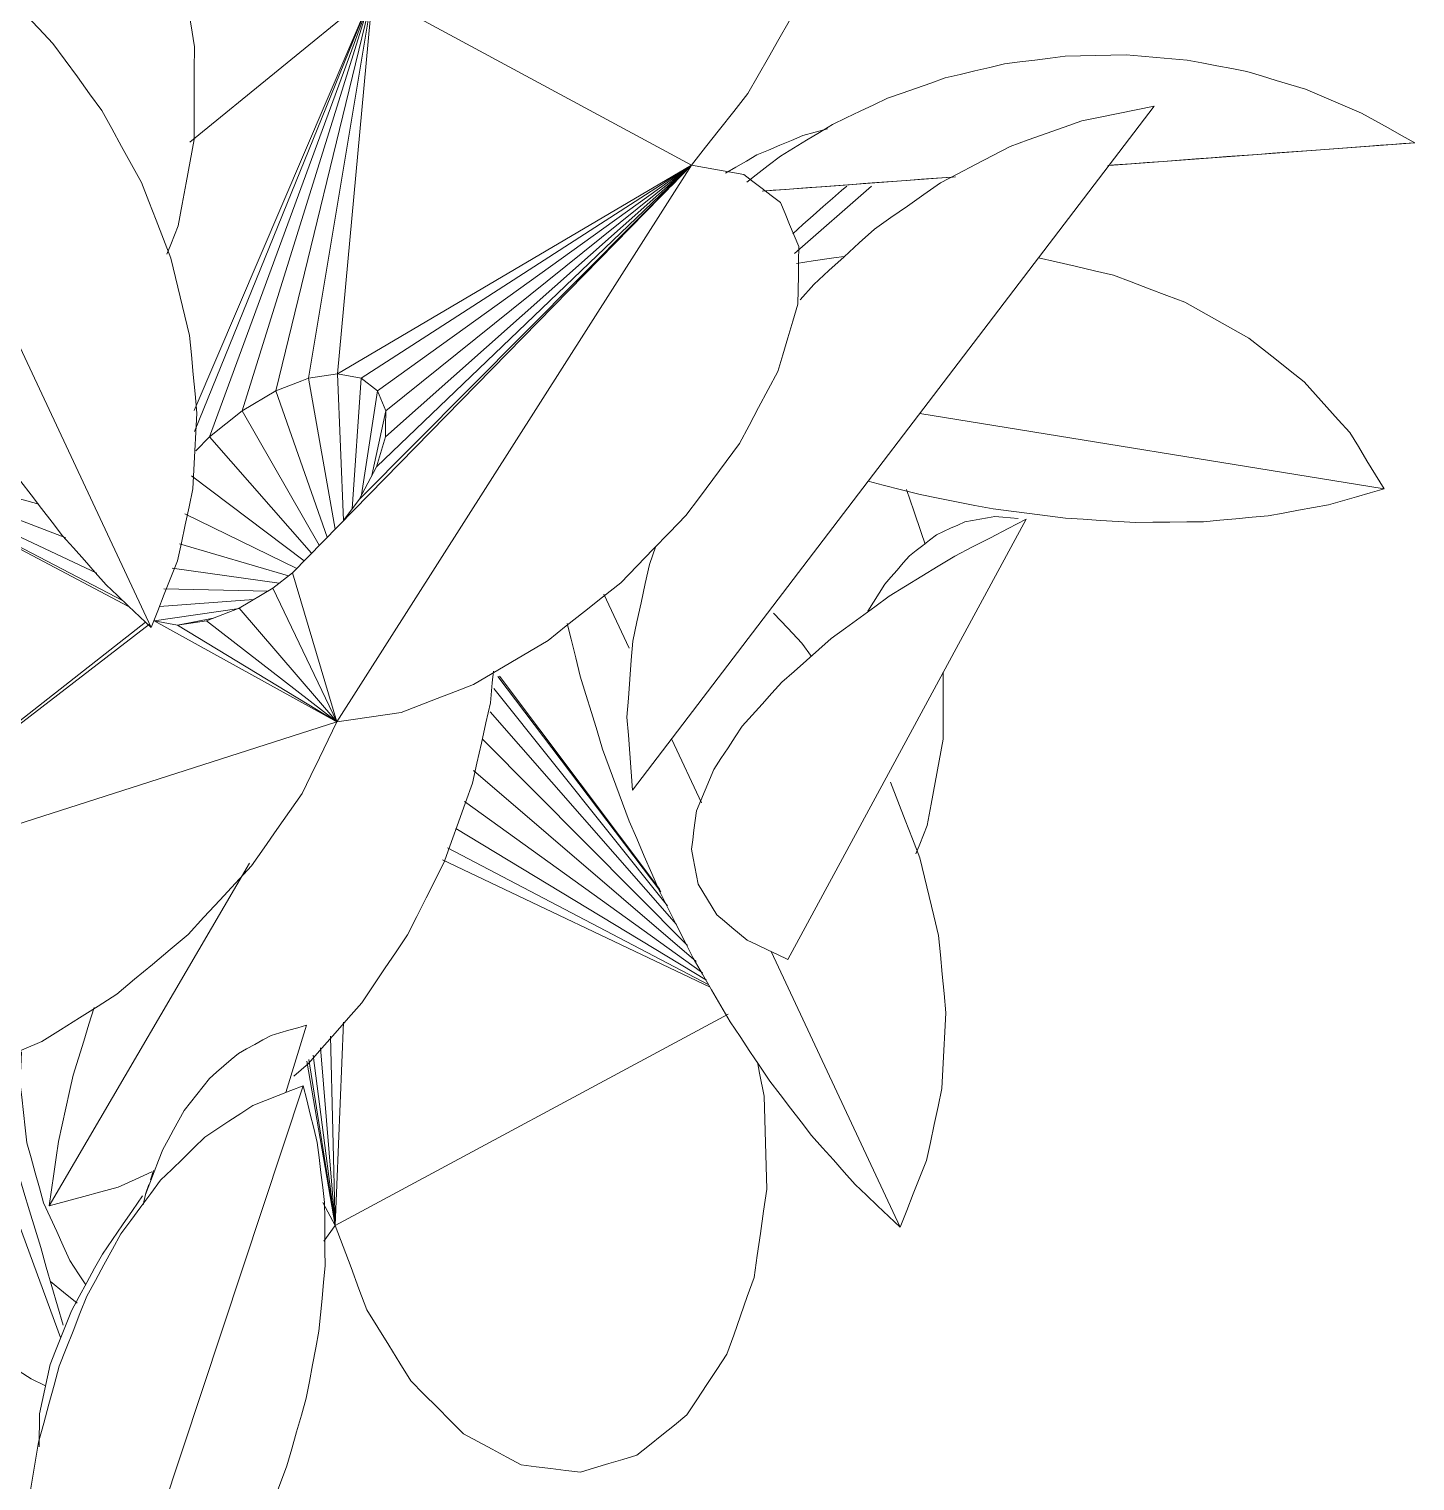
# Model space of a CAD drawing. Header units: metres. Extents: x 10.2 to 20.8, y -0.2 to 6.6.
# Drawn here: x 17.9013 to 17.9915, y 0.5195 to 0.6139 of the extents above; entities that cross this region are included whole.
import ezdxf

# ---------------------------------------------------------------- set-up
doc = ezdxf.new("R2010")
doc.units = ezdxf.units.M
doc.layers.add('Importações nas famílias', color=250, linetype='Continuous', lineweight=5)
doc.layers.add('Vegetação', color=7, linetype='Continuous', lineweight=5)

# ---------------------------------------------------------------- blocks, each defined once
blk = doc.blocks.new('Planta_pergolado_12200 - plantas pergolado_skp_Component_12-V111-Corte 3')
at = {"layer": 'Importações nas famílias'}
for p, q in [((17.918014, 0.544745), (17.919375, 0.549134)), ((17.908735, 0.537443), (17.908905, 0.538127))]:
    blk.add_line(p, q, dxfattribs=at)
at = {"layer": 'Importações nas famílias', "flags": 128}
for points in [[(17.91706, 0.54846), (17.917639, 0.548628), (17.918218, 0.548797), (17.918796, 0.548965), (17.919375, 0.549134)], [(17.914945, 0.547299), (17.915474, 0.547589), (17.916003, 0.547879), (17.916531, 0.548169), (17.91706, 0.54846)], [(17.913052, 0.545665), (17.913525, 0.546073), (17.913998, 0.546482), (17.914472, 0.54689), (17.914945, 0.547299)], [(17.911403, 0.543575), (17.911815, 0.544097), (17.912227, 0.54462), (17.91264, 0.545142), (17.913052, 0.545665)], [(17.910015, 0.541053), (17.910362, 0.541683), (17.910709, 0.542314), (17.911056, 0.542944), (17.911403, 0.543575)], [(17.908905, 0.538127), (17.909183, 0.538858), (17.90946, 0.53959), (17.909738, 0.540321), (17.910015, 0.541053)], [(17.908695, 0.53803), (17.908045, 0.537083), (17.907394, 0.536136), (17.906743, 0.535189), (17.906092, 0.534242)], [(17.906092, 0.534242), (17.905589, 0.533321), (17.905086, 0.5324), (17.904582, 0.531479), (17.904079, 0.530558)], [(17.904079, 0.530558), (17.903735, 0.529685), (17.903391, 0.528812), (17.903047, 0.527938), (17.902703, 0.527065)], [(17.902703, 0.527065), (17.902527, 0.52626), (17.90235, 0.525455), (17.902174, 0.524651), (17.901997, 0.523846)], [(17.901997, 0.523846), (17.901992, 0.523128), (17.901987, 0.52241), (17.901982, 0.521692)]]:
    blk.add_lwpolyline(points, dxfattribs=at)
blk = doc.blocks.new('Planta_pergolado_12200 - plantas pergolado_skp_Component_12-V113-Corte 3')
at = {"layer": 'Importações nas famílias'}
blk.add_line((17.966172, 0.582039), (17.95068, 0.553401), dxfattribs=at)
at = {"layer": 'Importações nas famílias', "flags": 128}
for points in [[(17.962198, 0.581881), (17.961733, 0.581667), (17.961268, 0.581453), (17.960804, 0.581239), (17.960339, 0.581025)], [(17.961532, 0.57964), (17.962692, 0.58024), (17.963852, 0.580839), (17.965012, 0.581439), (17.966172, 0.582039)], [(17.96415, 0.58222), (17.963662, 0.582135), (17.963174, 0.58205), (17.962686, 0.581966), (17.962198, 0.581881)], [(17.965667, 0.582084), (17.965161, 0.582129), (17.964655, 0.582175), (17.96415, 0.58222)], [(17.960339, 0.581025), (17.959902, 0.580684), (17.959466, 0.580344), (17.95903, 0.580003), (17.958593, 0.579662)], [(17.958593, 0.579662), (17.95819, 0.579199), (17.957787, 0.578735), (17.957384, 0.578271), (17.95698, 0.577808)], [(17.957273, 0.577032), (17.958337, 0.577684), (17.959402, 0.578336), (17.960467, 0.578988), (17.961532, 0.57964)], [(17.95698, 0.577808), (17.956615, 0.577226), (17.956249, 0.576645), (17.955884, 0.576063)], [(17.953493, 0.574276), (17.954438, 0.574965), (17.955383, 0.575654), (17.956328, 0.576343), (17.957273, 0.577032)], [(17.950283, 0.571436), (17.951086, 0.572146), (17.951888, 0.572856), (17.952691, 0.573566), (17.953493, 0.574276)], [(17.947717, 0.56858), (17.948359, 0.569294), (17.949, 0.570008), (17.949642, 0.570722), (17.950283, 0.571436)], [(17.945856, 0.565773), (17.946322, 0.566475), (17.946787, 0.567176), (17.947252, 0.567878), (17.947717, 0.56858)], [(17.944743, 0.563082), (17.945022, 0.563755), (17.9453, 0.564428), (17.945578, 0.5651), (17.945856, 0.565773)], [(17.944405, 0.56057), (17.944489, 0.561198), (17.944574, 0.561826), (17.944659, 0.562454), (17.944743, 0.563082)], [(17.944849, 0.558297), (17.944738, 0.558865), (17.944627, 0.559434), (17.944516, 0.560002), (17.944405, 0.56057)], [(17.946064, 0.556314), (17.94576, 0.55681), (17.945456, 0.557305), (17.945152, 0.557801), (17.944849, 0.558297)], [(17.948023, 0.55467), (17.947534, 0.555081), (17.947044, 0.555492), (17.946554, 0.555903), (17.946064, 0.556314)], [(17.95068, 0.553401), (17.950016, 0.553718), (17.949351, 0.554035), (17.948687, 0.554352), (17.948023, 0.55467)]]:
    blk.add_lwpolyline(points, dxfattribs=at)
blk = doc.blocks.new('Planta_pergolado_12200 - plantas pergolado_skp_Component_12-V114-Corte 3')
at = {"layer": 'Importações nas famílias'}
for p, q in [((17.974504, 0.608901), (17.940565, 0.564417)), ((17.951484, 0.596304), (17.952363, 0.597322)), ((17.941669, 0.5791), (17.942096, 0.58029))]:
    blk.add_line(p, q, dxfattribs=at)
at = {"layer": 'Importações nas famílias', "flags": 128}
for points in [[(17.96981, 0.607965), (17.970983, 0.608199), (17.972157, 0.608433), (17.97333, 0.608667), (17.974504, 0.608901)], [(17.965141, 0.606293), (17.966308, 0.606711), (17.967475, 0.607129), (17.968642, 0.607547), (17.96981, 0.607965)], [(17.960607, 0.603922), (17.96174, 0.604514), (17.962874, 0.605107), (17.964007, 0.6057), (17.965141, 0.606293)], [(17.956314, 0.600908), (17.957387, 0.601661), (17.95846, 0.602415), (17.959534, 0.603168), (17.960607, 0.603922)], [(17.952363, 0.597322), (17.953351, 0.598219), (17.954339, 0.599115), (17.955326, 0.600012), (17.956314, 0.600908)], [(17.940587, 0.57411), (17.940858, 0.575358), (17.941128, 0.576605), (17.941399, 0.577853), (17.941669, 0.5791)], [(17.940216, 0.569177), (17.940309, 0.570411), (17.940402, 0.571644), (17.940495, 0.572877), (17.940587, 0.57411)], [(17.940565, 0.564417), (17.940478, 0.565607), (17.940391, 0.566797), (17.940304, 0.567987), (17.940216, 0.569177)]]:
    blk.add_lwpolyline(points, dxfattribs=at)
blk = doc.blocks.new('Planta_pergolado_12200 - plantas pergolado_skp_Component_12-V93-Corte 3')
at = {"layer": 'Importações nas famílias'}
for p, q in [((17.813509, 0.417696), (17.807106, 0.435031)), ((17.812486, 0.414585), (17.811606, 0.415008))]:
    blk.add_line(p, q, dxfattribs=at)
at = {"layer": 'Importações nas famílias', "flags": 128}
for points in [[(17.808481, 0.435471), (17.808712, 0.434777), (17.809043, 0.433782), (17.809374, 0.432788)], [(17.799242, 0.433061), (17.799298, 0.433841), (17.799354, 0.434621)], [(17.799536, 0.430011), (17.799462, 0.430773), (17.799389, 0.431536), (17.799315, 0.432298), (17.799242, 0.433061)], [(17.809374, 0.432788), (17.809725, 0.431677), (17.810076, 0.430567), (17.810427, 0.429457), (17.810777, 0.428346)], [(17.800345, 0.427066), (17.800143, 0.427803), (17.79994, 0.428539), (17.799738, 0.429275), (17.799536, 0.430011)], [(17.810777, 0.428346), (17.81114, 0.427146), (17.811502, 0.425945), (17.811864, 0.424745), (17.812226, 0.423544)], [(17.80166, 0.42426), (17.801331, 0.424962), (17.801002, 0.425663), (17.800674, 0.426365), (17.800345, 0.427066)], [(17.803466, 0.421623), (17.803014, 0.422282), (17.802563, 0.422941), (17.802111, 0.423601), (17.80166, 0.42426)], [(17.812226, 0.423544), (17.812592, 0.422282), (17.812957, 0.42102), (17.813322, 0.419757), (17.813687, 0.418495)], [(17.805743, 0.419184), (17.805174, 0.419794), (17.804605, 0.420403), (17.804035, 0.421013), (17.803466, 0.421623)], [(17.808467, 0.416971), (17.807786, 0.417524), (17.807105, 0.418077), (17.806424, 0.418631), (17.805743, 0.419184)], [(17.811606, 0.415008), (17.810821, 0.415499), (17.810036, 0.415989), (17.809252, 0.41648), (17.808467, 0.416971)]]:
    blk.add_lwpolyline(points, dxfattribs=at)
blk = doc.blocks.new('Planta_pergolado_12200 - plantas pergolado_skp_Component_17-V115-Corte 3')
at = {"layer": 'Importações nas famílias'}
for p, q in [((17.911778, 0.606563), (17.923665, 0.616271)), ((17.923665, 0.616271), (17.912054, 0.589123)), ((17.912084, 0.58775), (17.923665, 0.616271)), ((17.913061, 0.587411), (17.923665, 0.616271)), ((17.923665, 0.616271), (17.915188, 0.589102)), ((17.923665, 0.616271), (17.917383, 0.5904)), ((17.919496, 0.591216), (17.923665, 0.616271)), ((17.921384, 0.591494), (17.923665, 0.616271)), ((17.944412, 0.605077), (17.923665, 0.616271)), ((17.944412, 0.605077), (17.918455, 0.578566)), ((17.944412, 0.605077), (17.921351, 0.568855)), ((17.921384, 0.591494), (17.944412, 0.605077)), ((17.944412, 0.605077), (17.922792, 0.583327)), ((17.944412, 0.605077), (17.922917, 0.591216)), ((17.944412, 0.605077), (17.923913, 0.585441)), ((17.944412, 0.605077), (17.923991, 0.5904)), ((17.944412, 0.605077), (17.924507, 0.587411)), ((17.944412, 0.605077), (17.924533, 0.589102)), ((17.944412, 0.605077), (17.94309, 0.603717)), ((17.919496, 0.591216), (17.921384, 0.591494)), ((17.921777, 0.581961), (17.921384, 0.591494)), ((17.921384, 0.591494), (17.922917, 0.591216)), ((17.917383, 0.5904), (17.915188, 0.589102)), ((17.919071, 0.591052), (17.917383, 0.5904)), ((17.92071, 0.58087), (17.917383, 0.5904)), ((17.919071, 0.591052), (17.919496, 0.591216)), ((17.919496, 0.591216), (17.921235, 0.581406)), ((17.92234, 0.582719), (17.922917, 0.591216)), ((17.922917, 0.591216), (17.923991, 0.5904)), ((17.922949, 0.583622), (17.923991, 0.5904)), ((17.923991, 0.5904), (17.924533, 0.589102)), ((17.915188, 0.589102), (17.913061, 0.587411)), ((17.920201, 0.58035), (17.915188, 0.589102)), ((17.924533, 0.589102), (17.923622, 0.584893)), ((17.924533, 0.589102), (17.924517, 0.588088)), ((17.924517, 0.588088), (17.924507, 0.587411)), ((17.913061, 0.587411), (17.912162, 0.586485)), ((17.919705, 0.579842), (17.913061, 0.587411)), ((17.924507, 0.587411), (17.923913, 0.585441)), ((17.900651, 0.584817), (17.900011, 0.584924)), ((17.919216, 0.579343), (17.911899, 0.584872)), ((17.923913, 0.585441), (17.922792, 0.583327)), ((17.901964, 0.58302), (17.900168, 0.583519)), ((17.922792, 0.583327), (17.92177, 0.581952)), ((17.903707, 0.580841), (17.900322, 0.582143)), ((17.91873, 0.578847), (17.911463, 0.582403)), ((17.905721, 0.578544), (17.900447, 0.58102)), ((17.907799, 0.576363), (17.900426, 0.580268)), ((17.90748, 0.57672), (17.900463, 0.58037)), ((17.918201, 0.578364), (17.911104, 0.580439)), ((17.917589, 0.577877), (17.910627, 0.578855)), ((17.918455, 0.578566), (17.91718, 0.577552)), ((17.918455, 0.578566), (17.921351, 0.568855)), ((17.916866, 0.577366), (17.910086, 0.577506)), ((17.91718, 0.577552), (17.914985, 0.576254)), ((17.91718, 0.577552), (17.921351, 0.568855)), ((17.914985, 0.576244), (17.909451, 0.575438)), ((17.915932, 0.576814), (17.9098, 0.576359)), ((17.914985, 0.576254), (17.912872, 0.575438)), ((17.914985, 0.576254), (17.921351, 0.568855)), ((17.909161, 0.575215), (17.897366, 0.566139)), ((17.897492, 0.566396), (17.9089, 0.575339)), ((17.910984, 0.57516), (17.909451, 0.575438)), ((17.921351, 0.568855), (17.909451, 0.575438)), ((17.913297, 0.575602), (17.910984, 0.57516)), ((17.912872, 0.575438), (17.910984, 0.57516)), ((17.912872, 0.575438), (17.921351, 0.568855)), ((17.921351, 0.568855), (17.910984, 0.57516)), ((17.886351, 0.557662), (17.921351, 0.568855)), ((17.888721, 0.559486), (17.886351, 0.557662)), ((17.886351, 0.557662), (17.888672, 0.559482)), ((17.886436, 0.559414), (17.886351, 0.557662))]:
    blk.add_line(p, q, dxfattribs=at)
at = {"layer": 'Importações nas famílias', "flags": 128}
for points in [[(17.938067, 0.62695), (17.938813, 0.627206), (17.939965, 0.6276), (17.941118, 0.627995), (17.942271, 0.628389)], [(17.942271, 0.628389), (17.943283, 0.628482), (17.944296, 0.628575), (17.945308, 0.628668), (17.946321, 0.62876)], [(17.946321, 0.62876), (17.947124, 0.628545), (17.947927, 0.628329), (17.94873, 0.628114), (17.949534, 0.627899)], [(17.949534, 0.627899), (17.950073, 0.62739), (17.950612, 0.626881), (17.951151, 0.626372), (17.95169, 0.625863)], [(17.95169, 0.625863), (17.951929, 0.625096), (17.952167, 0.624328), (17.952406, 0.62356), (17.952644, 0.622793)], [(17.952644, 0.622793), (17.952566, 0.621819), (17.952487, 0.620844), (17.952409, 0.61987), (17.95233, 0.618896)], [(17.910559, 0.620946), (17.911804, 0.621226), (17.913048, 0.621506), (17.914293, 0.621785)], [(17.920292, 0.621114), (17.920989, 0.620617), (17.921686, 0.62012), (17.922384, 0.619623)], [(17.923665, 0.616271), (17.924756, 0.617337), (17.925847, 0.618404), (17.926938, 0.619471), (17.928029, 0.620538)], [(17.922384, 0.619623), (17.922704, 0.618785), (17.923024, 0.617947), (17.923345, 0.617109), (17.923665, 0.616271)], [(17.95233, 0.618896), (17.95194, 0.617782), (17.95155, 0.616668), (17.95116, 0.615554), (17.95077, 0.61444)], [(17.95077, 0.61444), (17.950095, 0.613261), (17.94942, 0.612083), (17.948744, 0.610904), (17.948069, 0.609726)], [(17.948069, 0.609726), (17.947155, 0.608564), (17.946241, 0.607402), (17.945327, 0.60624), (17.944412, 0.605077)], [(17.944412, 0.605077), (17.945262, 0.604923), (17.946112, 0.604769), (17.946962, 0.604615), (17.947812, 0.60446)], [(17.947812, 0.60446), (17.948408, 0.604008), (17.949003, 0.603556), (17.949599, 0.603103), (17.950194, 0.602651)], [(17.950194, 0.602651), (17.950495, 0.601931), (17.950796, 0.601212), (17.951096, 0.600492), (17.951397, 0.599773)], [(17.951397, 0.599773), (17.951382, 0.598835), (17.951367, 0.597897), (17.951352, 0.59696), (17.951338, 0.596022)], [(17.951338, 0.596022), (17.951008, 0.59493), (17.950679, 0.593838), (17.95035, 0.592746), (17.950021, 0.591654)], [(17.950021, 0.591654), (17.949399, 0.590482), (17.948778, 0.58931), (17.948157, 0.588138), (17.947536, 0.586966)], [(17.947536, 0.586966), (17.946665, 0.585794), (17.945794, 0.584623), (17.944923, 0.583451), (17.944052, 0.582279)], [(17.944052, 0.582279), (17.942991, 0.581187), (17.941929, 0.580095), (17.940868, 0.579003), (17.939807, 0.577911)], [(17.939807, 0.577911), (17.938628, 0.576973), (17.937448, 0.576035), (17.936269, 0.575098), (17.93509, 0.57416)], [(17.93509, 0.57416), (17.933873, 0.57344), (17.932656, 0.572721), (17.931439, 0.572001), (17.930223, 0.571282)], [(17.871287, 0.570421), (17.872064, 0.571603), (17.872842, 0.572784)], [(17.930223, 0.571282), (17.929051, 0.570829), (17.927879, 0.570377), (17.926708, 0.569925), (17.925536, 0.569472)], [(17.921351, 0.568855), (17.920785, 0.567693), (17.920219, 0.566531), (17.919654, 0.565369), (17.919088, 0.564206)], [(17.925536, 0.569472), (17.92449, 0.569318), (17.923444, 0.569164), (17.922397, 0.569009), (17.921351, 0.568855)], [(17.868433, 0.561669), (17.868638, 0.562707), (17.868843, 0.563746), (17.869048, 0.564785)], [(17.919088, 0.564206), (17.918263, 0.563028), (17.917438, 0.56185), (17.916612, 0.560671), (17.915787, 0.559493)], [(17.868883, 0.558239), (17.86877, 0.559097), (17.868658, 0.559954), (17.868546, 0.560811), (17.868433, 0.561669)], [(17.915787, 0.559493), (17.914759, 0.558379), (17.91373, 0.557265), (17.912701, 0.55615), (17.911673, 0.555036)], [(17.870572, 0.555769), (17.87015, 0.556386), (17.869727, 0.557004), (17.869305, 0.557622), (17.868883, 0.558239)], [(17.886351, 0.557662), (17.885151, 0.557098), (17.883952, 0.556534), (17.882752, 0.55597), (17.881553, 0.555406)], [(17.885281, 0.553395), (17.885548, 0.554461), (17.885816, 0.555528), (17.886083, 0.556595), (17.886351, 0.557662)], [(17.873385, 0.554426), (17.872682, 0.554762), (17.871978, 0.555097), (17.871275, 0.555433), (17.870572, 0.555769)], [(17.881553, 0.555406), (17.880447, 0.55513), (17.879341, 0.554854), (17.878236, 0.554578), (17.87713, 0.554302)], [(17.87713, 0.554302), (17.876194, 0.554333), (17.875257, 0.554364), (17.874321, 0.554395), (17.873385, 0.554426)], [(17.911673, 0.555036), (17.910511, 0.554062), (17.909349, 0.553088), (17.908187, 0.552114), (17.907025, 0.55114)], [(17.885476, 0.549799), (17.885427, 0.550698), (17.885379, 0.551597), (17.88533, 0.552496), (17.885281, 0.553395)], [(17.907025, 0.55114), (17.905809, 0.550372), (17.904593, 0.549605), (17.903377, 0.548837), (17.902161, 0.548069)], [(17.886924, 0.547121), (17.886562, 0.547791), (17.8862, 0.54846), (17.885838, 0.54913), (17.885476, 0.549799)], [(17.902161, 0.548069), (17.900974, 0.54756), (17.899787, 0.547052), (17.8986, 0.546543), (17.897413, 0.546034)], [(17.889525, 0.545543), (17.888875, 0.545938), (17.888225, 0.546332), (17.887574, 0.546727), (17.886924, 0.547121)], [(17.897413, 0.546034), (17.896335, 0.545818), (17.895258, 0.545603), (17.89418, 0.545388), (17.893103, 0.545172)], [(17.893103, 0.545172), (17.892208, 0.545265), (17.891314, 0.545358), (17.89042, 0.54545), (17.889525, 0.545543)]]:
    blk.add_lwpolyline(points, dxfattribs=at)
blk = doc.blocks.new('Planta_pergolado_12200 - plantas pergolado_skp_Component_16-V116-Corte 3')
for name, p in [('Planta_pergolado_12200 - plantas pergolado_skp_Component_17-V115-Corte 3', (0, 0)), ('Planta_pergolado_12200 - plantas pergolado_skp_Component_12-V114-Corte 3', (0, 0)), ('Planta_pergolado_12200 - plantas pergolado_skp_Component_12-V113-Corte 3', (0, 0)), ('Planta_pergolado_12200 - plantas pergolado_skp_Component_12-V111-Corte 3', (0, 0)), ('Planta_pergolado_12200 - plantas pergolado_skp_Component_12-V93-Corte 3', (0.089853, 0.111116))]:
    blk.add_blockref(name, p)
blk = doc.blocks.new('Planta_pergolado_12200 - plantas pergolado_skp_-3067411-Corte 3')
blk.add_blockref('Planta_pergolado_12200 - plantas pergolado_skp_Component_16-V116-Corte 3', (0, 0))
blk = doc.blocks.new('Planta_pergolado_12200 - plantas pergolado_skp_-3067423-Corte 3')
blk.add_blockref('Planta_pergolado_12200 - plantas pergolado_skp_-3067411-Corte 3', (0, 0))
blk = doc.blocks.new('Planta_pergolado_12200 - plantas pergolado_skp_Component_12-V96-Corte 3')
at = {"layer": 'Importações nas famílias'}
blk.add_line((17.862324, 0.375914), (17.845919, 0.326465), dxfattribs=at)
at = {"layer": 'Importações nas famílias', "flags": 128}
for points in [[(17.859046, 0.374631), (17.859866, 0.374951), (17.860685, 0.375272), (17.861505, 0.375593), (17.862324, 0.375914)], [(17.862324, 0.375914), (17.862551, 0.374992), (17.862778, 0.374071), (17.863004, 0.373149), (17.863231, 0.372228)], [(17.85593, 0.372563), (17.856709, 0.37308), (17.857488, 0.373597), (17.858267, 0.374114), (17.859046, 0.374631)], [(17.853047, 0.369761), (17.853768, 0.370461), (17.854489, 0.371162), (17.855209, 0.371863), (17.85593, 0.372563)], [(17.863231, 0.372228), (17.86335, 0.371248), (17.863469, 0.370268), (17.863587, 0.369288), (17.863706, 0.368308)], [(17.850467, 0.366288), (17.851112, 0.367156), (17.851757, 0.368025), (17.852402, 0.368893), (17.853047, 0.369761)], [(17.863706, 0.368308), (17.863716, 0.36728), (17.863725, 0.366252), (17.863735, 0.365225), (17.863745, 0.364197)], [(17.84825, 0.362228), (17.848804, 0.363243), (17.849358, 0.364258), (17.849913, 0.365273), (17.850467, 0.366288)], [(17.863745, 0.364197), (17.863645, 0.363134), (17.863545, 0.36207), (17.863446, 0.361006), (17.863346, 0.359942)], [(17.846446, 0.357675), (17.846897, 0.358813), (17.847348, 0.359951), (17.847799, 0.36109), (17.84825, 0.362228)], [(17.863346, 0.359942), (17.863138, 0.358854), (17.86293, 0.357766), (17.862722, 0.356678), (17.862514, 0.35559)], [(17.8451, 0.352735), (17.845437, 0.35397), (17.845773, 0.355205), (17.84611, 0.35644), (17.846446, 0.357675)], [(17.862514, 0.35559), (17.8622, 0.35449), (17.861887, 0.35339), (17.861573, 0.35229), (17.861259, 0.351189)], [(17.844243, 0.347526), (17.844457, 0.348828), (17.844671, 0.350131), (17.844886, 0.351433), (17.8451, 0.352735)], [(17.861259, 0.351189), (17.860843, 0.350089), (17.860426, 0.348989), (17.86001, 0.347889), (17.859594, 0.346788)], [(17.843893, 0.342168), (17.843981, 0.343508), (17.844068, 0.344847), (17.844155, 0.346186), (17.844243, 0.347526)], [(17.859594, 0.346788), (17.85908, 0.3457), (17.858566, 0.344612), (17.858052, 0.343524), (17.857538, 0.342436)], [(17.844061, 0.336789), (17.844019, 0.338134), (17.843977, 0.339478), (17.843935, 0.340823), (17.843893, 0.342168)], [(17.857538, 0.342436), (17.856932, 0.341373), (17.856326, 0.340309), (17.85572, 0.339245), (17.855114, 0.338182)], [(17.855114, 0.338182), (17.854422, 0.337154), (17.853731, 0.336127), (17.853039, 0.335099), (17.852348, 0.334071)], [(17.844742, 0.331513), (17.844571, 0.332832), (17.844401, 0.334151), (17.844231, 0.33547), (17.844061, 0.336789)], [(17.852348, 0.334071), (17.851579, 0.333091), (17.85081, 0.332111), (17.850041, 0.331131), (17.849272, 0.330151)], [(17.845919, 0.326465), (17.845625, 0.327727), (17.84533, 0.328989), (17.845036, 0.330251), (17.844742, 0.331513)], [(17.849272, 0.330151), (17.848434, 0.32923), (17.847595, 0.328308), (17.846757, 0.327386), (17.845919, 0.326465)]]:
    blk.add_lwpolyline(points, dxfattribs=at)
blk = doc.blocks.new('Planta_pergolado_12200 - plantas pergolado_skp_Component_16-V192-Corte 3')
blk.add_blockref('Planta_pergolado_12200 - plantas pergolado_skp_Component_12-V96-Corte 3', (0.056836, 0.16928))
blk = doc.blocks.new('Planta_pergolado_12200 - plantas pergolado_skp_Component_12-V100-Corte 3')
at = {"layer": 'Importações nas famílias'}
blk.add_line((17.852424, 0.240855), (17.828997, 0.290926), dxfattribs=at)
at = {"layer": 'Importações nas famílias', "flags": 128}
for points in [[(17.828997, 0.290926), (17.830176, 0.290409), (17.831355, 0.289892), (17.832535, 0.289374), (17.833714, 0.288857)], [(17.829568, 0.286249), (17.829425, 0.287418), (17.829282, 0.288587), (17.82914, 0.289757), (17.828997, 0.290926)], [(17.833714, 0.288857), (17.834834, 0.28817), (17.835955, 0.287483), (17.837075, 0.286796), (17.838195, 0.286109)], [(17.830444, 0.281493), (17.830225, 0.282682), (17.830006, 0.283871), (17.829787, 0.28506), (17.829568, 0.286249)], [(17.838195, 0.286109), (17.83923, 0.285268), (17.840265, 0.284427), (17.8413, 0.283586), (17.842336, 0.282745)], [(17.842336, 0.282745), (17.843261, 0.28177), (17.844187, 0.280794), (17.845113, 0.279819), (17.846038, 0.278844)], [(17.831618, 0.27671), (17.831324, 0.277905), (17.831031, 0.279101), (17.830738, 0.280297), (17.830444, 0.281493)], [(17.846038, 0.278844), (17.846833, 0.277758), (17.847627, 0.276671), (17.848422, 0.275584), (17.849216, 0.274498)], [(17.833074, 0.271953), (17.83271, 0.273142), (17.832346, 0.274331), (17.831982, 0.27552), (17.831618, 0.27671)], [(17.849216, 0.274498), (17.849861, 0.273326), (17.850505, 0.272153), (17.85115, 0.270981), (17.851795, 0.269809)], [(17.834798, 0.267275), (17.834367, 0.268444), (17.833936, 0.269614), (17.833505, 0.270783), (17.833074, 0.271953)], [(17.851795, 0.269809), (17.852274, 0.268578), (17.852754, 0.267347), (17.853234, 0.266117), (17.853713, 0.264886)], [(17.83677, 0.262728), (17.836277, 0.263864), (17.835784, 0.265001), (17.835291, 0.266138), (17.834798, 0.267275)], [(17.853713, 0.264886), (17.854017, 0.263626), (17.85432, 0.262366), (17.854624, 0.261106), (17.854927, 0.259846)], [(17.838968, 0.258362), (17.838419, 0.259453), (17.837869, 0.260545), (17.83732, 0.261636), (17.83677, 0.262728)], [(17.854927, 0.259846), (17.855047, 0.258586), (17.855168, 0.257326), (17.855288, 0.256066), (17.855408, 0.254806)], [(17.841368, 0.254227), (17.840768, 0.25526), (17.840168, 0.256294), (17.839568, 0.257328), (17.838968, 0.258362)], [(17.843943, 0.250367), (17.843299, 0.251332), (17.842655, 0.252297), (17.842012, 0.253262), (17.841368, 0.254227)], [(17.855408, 0.254806), (17.855342, 0.253576), (17.855276, 0.252345), (17.85521, 0.251115), (17.855144, 0.249885)], [(17.846664, 0.246826), (17.845984, 0.247712), (17.845304, 0.248597), (17.844623, 0.249482), (17.843943, 0.250367)], [(17.855144, 0.249885), (17.854893, 0.248713), (17.854643, 0.247541), (17.854392, 0.24637), (17.854141, 0.245198)], [(17.849502, 0.243644), (17.848793, 0.24444), (17.848083, 0.245235), (17.847374, 0.246031), (17.846664, 0.246826)], [(17.854141, 0.245198), (17.853712, 0.244112), (17.853283, 0.243026), (17.852854, 0.241941), (17.852424, 0.240855)], [(17.852424, 0.240855), (17.851694, 0.241552), (17.850963, 0.24225), (17.850232, 0.242947), (17.849502, 0.243644)]]:
    blk.add_lwpolyline(points, dxfattribs=at)
blk = doc.blocks.new('Planta_pergolado_12200 - plantas pergolado_skp_Component_17-V200-Corte 3')
at = {"layer": 'Importações nas famílias', "flags": 128}
for points in [[(17.912079, 0.612761), (17.911836, 0.614267), (17.911593, 0.615772), (17.91135, 0.617278), (17.911107, 0.618783)], [(17.912052, 0.606739), (17.912059, 0.608244), (17.912066, 0.60975), (17.912072, 0.611255), (17.912079, 0.612761)], [(17.911029, 0.601127), (17.911285, 0.60253), (17.911541, 0.603933), (17.911797, 0.605336), (17.912052, 0.606739)], [(17.910283, 0.599283), (17.910542, 0.599922), (17.911029, 0.601127)]]:
    blk.add_lwpolyline(points, dxfattribs=at)
blk = doc.blocks.new('Planta_pergolado_12200 - plantas pergolado_skp_Component_16-V201-Corte 3')
for name, p in [('Planta_pergolado_12200 - plantas pergolado_skp_Component_17-V200-Corte 3', (0, 0)), ('Planta_pergolado_12200 - plantas pergolado_skp_Component_12-V100-Corte 3', (0.056836, 0.33414))]:
    blk.add_blockref(name, p)
blk = doc.blocks.new('Planta_pergolado_12200 - plantas pergolado_skp_-V204-Corte 3')
for name in ['Planta_pergolado_12200 - plantas pergolado_skp_Component_16-V201-Corte 3', 'Planta_pergolado_12200 - plantas pergolado_skp_Component_16-V192-Corte 3']:
    blk.add_blockref(name, (0, 0))
blk = doc.blocks.new('Planta_pergolado_12200 - plantas pergolado_skp_-3067425-Corte 3')
blk.add_blockref('Planta_pergolado_12200 - plantas pergolado_skp_-V204-Corte 3', (0, 0))
blk = doc.blocks.new('Planta_pergolado_12200 - plantas pergolado_skp_Component_12-V229-Corte 3')
at = {"layer": 'Importações nas famílias'}
blk.add_line((17.95611, 0.603717), (17.951121, 0.599325), dxfattribs=at)
at = {"layer": 'Importações nas famílias', "flags": 128}
for points in [[(17.953252, 0.607448), (17.952454, 0.607221), (17.951657, 0.606994)], [(17.951657, 0.606994), (17.95091, 0.606681), (17.950163, 0.606367), (17.949417, 0.606053), (17.94867, 0.605739)], [(17.94867, 0.605739), (17.947982, 0.605341), (17.947295, 0.604944), (17.946622, 0.604555)], [(17.952981, 0.602396), (17.953578, 0.602911), (17.954175, 0.603426), (17.954513, 0.603717)], [(17.950993, 0.600614), (17.951656, 0.601208), (17.952319, 0.601802), (17.952981, 0.602396)]]:
    blk.add_lwpolyline(points, dxfattribs=at)
blk = doc.blocks.new('Planta_pergolado_12200 - plantas pergolado_skp_Component_12-V230-Corte 3')
at = {"layer": 'Importações nas famílias'}
for p, q in [((17.99147, 0.606531), (17.97157, 0.605055)), ((17.961573, 0.604314), (17.949033, 0.603384)), ((17.96035, 0.604227), (17.961379, 0.604303)), ((17.949058, 0.603387), (17.94973, 0.603437))]:
    blk.add_line(p, q, dxfattribs=at)
at = {"layer": 'Importações nas famílias', "flags": 128}
for points in [[(17.968717, 0.612164), (17.967732, 0.612038), (17.966748, 0.611913), (17.965763, 0.611787), (17.964779, 0.611662)], [(17.972686, 0.612248), (17.971694, 0.612227), (17.970702, 0.612206), (17.969709, 0.612185), (17.968717, 0.612164)], [(17.976643, 0.611914), (17.975654, 0.611997), (17.974664, 0.612081), (17.973675, 0.612165), (17.972686, 0.612248)], [(17.964779, 0.611662), (17.963813, 0.611433), (17.962847, 0.611205), (17.961881, 0.610976), (17.960915, 0.610747)], [(17.980542, 0.611164), (17.979567, 0.611352), (17.978592, 0.611539), (17.977617, 0.611726), (17.976643, 0.611914)], [(17.984341, 0.610008), (17.983391, 0.610297), (17.982441, 0.610586), (17.981492, 0.610875), (17.980542, 0.611164)], [(17.960915, 0.610747), (17.959978, 0.610418), (17.959042, 0.610089), (17.958105, 0.60976), (17.957169, 0.609431)], [(17.957169, 0.609431), (17.956272, 0.609005), (17.955375, 0.608579), (17.954479, 0.608153), (17.953582, 0.607727)], [(17.987997, 0.608458), (17.987083, 0.608845), (17.986169, 0.609233), (17.985255, 0.60962), (17.984341, 0.610008)], [(17.99147, 0.606531), (17.990602, 0.607012), (17.989733, 0.607494), (17.988865, 0.607976), (17.987997, 0.608458)], [(17.953582, 0.607727), (17.952735, 0.607209), (17.951888, 0.606691), (17.951041, 0.606173), (17.950194, 0.605654)], [(17.988468, 0.606309), (17.989219, 0.606365), (17.989969, 0.60642), (17.990719, 0.606475), (17.99147, 0.606531)], [(17.950194, 0.605654), (17.949407, 0.60505), (17.948619, 0.604445), (17.948005, 0.603974)], [(17.972994, 0.605165), (17.974047, 0.605243), (17.9751, 0.605321), (17.976153, 0.605399), (17.977207, 0.605477)], [(17.977207, 0.605477), (17.978218, 0.605552), (17.979229, 0.605627), (17.980241, 0.605701), (17.981252, 0.605776)], [(17.981252, 0.605776), (17.982198, 0.605846), (17.983144, 0.605916), (17.984089, 0.605986), (17.985035, 0.606056)], [(17.985035, 0.606056), (17.985894, 0.606119), (17.986752, 0.606183), (17.98761, 0.606246), (17.988468, 0.606309)], [(17.971494, 0.605054), (17.971924, 0.605086), (17.972994, 0.605165)], [(17.94973, 0.603437), (17.950521, 0.603496), (17.951312, 0.603555), (17.952103, 0.603614), (17.952894, 0.603673)], [(17.952894, 0.603673), (17.953786, 0.603739), (17.954678, 0.603805), (17.95557, 0.603872), (17.956462, 0.603938)], [(17.956462, 0.603938), (17.957434, 0.60401), (17.958406, 0.604083), (17.959378, 0.604155), (17.96035, 0.604227)]]:
    blk.add_lwpolyline(points, dxfattribs=at)
blk = doc.blocks.new('Planta_pergolado_12200 - plantas pergolado_skp_Component_12-V231-Corte 3')
at = {"layer": 'Importações nas famílias'}
for p, q in [((17.909214, 0.539063), (17.909416, 0.539671)), ((17.908905, 0.538136), (17.909112, 0.538758))]:
    blk.add_line(p, q, dxfattribs=at)
at = {"layer": 'Importações nas famílias', "flags": 128}
for points in [[(17.900828, 0.5474), (17.90078, 0.546417), (17.900731, 0.545433)], [(17.900731, 0.545433), (17.900844, 0.544443), (17.900957, 0.543453), (17.90107, 0.542462), (17.901183, 0.541472)], [(17.901183, 0.541472), (17.901454, 0.540497), (17.901726, 0.539523), (17.901998, 0.538549), (17.90227, 0.537575)], [(17.90227, 0.537575), (17.902695, 0.53664), (17.903119, 0.535705), (17.903544, 0.534769), (17.903968, 0.533834)], [(17.903968, 0.533834), (17.904535, 0.53296), (17.905007, 0.532233)]]:
    blk.add_lwpolyline(points, dxfattribs=at)
blk = doc.blocks.new('Planta_pergolado_12200 - plantas pergolado_skp_Component_16-V234-Corte 3')
for name in ['Planta_pergolado_12200 - plantas pergolado_skp_Component_12-V230-Corte 3', 'Planta_pergolado_12200 - plantas pergolado_skp_Component_12-V229-Corte 3', 'Planta_pergolado_12200 - plantas pergolado_skp_Component_12-V231-Corte 3']:
    blk.add_blockref(name, (0, 0))
blk = doc.blocks.new('Planta_pergolado_12200 - plantas pergolado_skp_Component_12-V311-Corte 3')
at = {"layer": 'Importações nas famílias'}
blk.add_line((17.989472, 0.584012), (17.959257, 0.588917), dxfattribs=at)
at = {"layer": 'Importações nas famílias', "flags": 128}
for points in [[(17.951233, 0.598676), (17.952334, 0.59884), (17.953665, 0.599037), (17.954339, 0.599138)], [(17.966984, 0.599044), (17.968125, 0.598781), (17.969371, 0.598494), (17.970617, 0.598207), (17.971862, 0.59792)], [(17.971862, 0.59792), (17.973019, 0.59748), (17.974177, 0.59704), (17.975334, 0.5966), (17.976491, 0.59616)], [(17.976491, 0.59616), (17.977533, 0.595577), (17.978574, 0.594994), (17.979616, 0.594411), (17.980657, 0.593829)], [(17.980657, 0.593829), (17.981559, 0.593117), (17.98246, 0.592405), (17.983362, 0.591693), (17.984264, 0.590981)], [(17.984264, 0.590981), (17.985004, 0.590156), (17.985744, 0.589332), (17.986485, 0.588507), (17.987225, 0.587683)], [(17.987225, 0.587683), (17.987787, 0.586765), (17.988349, 0.585848), (17.988911, 0.58493), (17.989472, 0.584012)], [(17.959276, 0.583642), (17.958082, 0.583953), (17.956888, 0.584263), (17.955902, 0.584519)], [(17.989472, 0.584012), (17.988567, 0.583755), (17.987661, 0.583497), (17.986756, 0.583239), (17.98585, 0.582981)], [(17.964038, 0.582714), (17.962847, 0.582946), (17.961657, 0.583178), (17.960466, 0.58341), (17.959276, 0.583642)], [(17.98585, 0.582981), (17.984868, 0.582803), (17.983885, 0.582625), (17.982903, 0.582447), (17.98192, 0.582269)], [(17.968735, 0.582107), (17.967561, 0.582259), (17.966387, 0.58241), (17.965212, 0.582562), (17.964038, 0.582714)], [(17.973315, 0.581829), (17.97217, 0.581899), (17.971025, 0.581968), (17.96988, 0.582038), (17.968735, 0.582107)], [(17.977726, 0.581883), (17.976623, 0.58187), (17.97552, 0.581856), (17.974418, 0.581843), (17.973315, 0.581829)], [(17.98192, 0.582269), (17.980872, 0.582172), (17.979823, 0.582076), (17.978775, 0.58198), (17.977726, 0.581883)]]:
    blk.add_lwpolyline(points, dxfattribs=at)
blk = doc.blocks.new('Planta_pergolado_12200 - plantas pergolado_skp_Component_12-V312-Corte 3')
at = {"layer": 'Importações nas famílias'}
for p, q in [((17.902637, 0.537374), (17.915667, 0.55966)), ((17.91951, 0.546648), (17.918547, 0.545808))]:
    blk.add_line(p, q, dxfattribs=at)
at = {"layer": 'Importações nas famílias', "flags": 128}
for points in [[(17.931522, 0.572164), (17.931452, 0.571406), (17.931331, 0.570095)], [(17.931331, 0.570095), (17.93104, 0.56879), (17.930749, 0.567486), (17.930459, 0.566181), (17.930168, 0.564877)], [(17.930168, 0.564877), (17.929715, 0.56361), (17.929261, 0.562342), (17.928808, 0.561075), (17.928355, 0.559808)], [(17.928355, 0.559808), (17.92775, 0.558607), (17.927144, 0.557407), (17.926539, 0.556207), (17.925934, 0.555006)], [(17.925934, 0.555006), (17.925191, 0.553901), (17.924448, 0.552796), (17.923706, 0.551691), (17.922963, 0.550585)], [(17.904202, 0.545888), (17.904539, 0.546987), (17.904875, 0.548086), (17.905212, 0.549186), (17.905548, 0.550285)], [(17.922963, 0.550585), (17.9221, 0.549601), (17.921236, 0.548617), (17.920373, 0.547632), (17.91951, 0.546648)], [(17.903229, 0.541568), (17.903472, 0.542648), (17.903715, 0.543728), (17.903959, 0.544808), (17.904202, 0.545888)], [(17.902637, 0.537374), (17.902785, 0.538423), (17.902933, 0.539471), (17.903081, 0.54052), (17.903229, 0.541568)], [(17.909308, 0.539589), (17.908214, 0.539092), (17.907121, 0.538595)], [(17.907121, 0.538595), (17.906, 0.53829), (17.904879, 0.537985), (17.903758, 0.537679), (17.902637, 0.537374)]]:
    blk.add_lwpolyline(points, dxfattribs=at)
blk = doc.blocks.new('Planta_pergolado_12200 - plantas pergolado_skp_Component_12-V313-Corte 3')
at = {"layer": 'Importações nas famílias'}
for p, q in [((17.940354, 0.573654), (17.938706, 0.577175)), ((17.951593, 0.573973), (17.952228, 0.573104)), ((17.945065, 0.563585), (17.943129, 0.567722)), ((17.957979, 0.535984), (17.949585, 0.553924))]:
    blk.add_line(p, q, dxfattribs=at)
at = {"layer": 'Importações nas famílias', "flags": 128}
for points in [[(17.937172, 0.571838), (17.936879, 0.573034), (17.936586, 0.57423), (17.936332, 0.575263)], [(17.949742, 0.575923), (17.950667, 0.574948), (17.951593, 0.573973)], [(17.938629, 0.567081), (17.938265, 0.568271), (17.937901, 0.56946), (17.937537, 0.570649), (17.937172, 0.571838)], [(17.940353, 0.562403), (17.939922, 0.563573), (17.939491, 0.564742), (17.93906, 0.565912), (17.938629, 0.567081)], [(17.957349, 0.564937), (17.957829, 0.563707), (17.958309, 0.562476), (17.958788, 0.561245), (17.959268, 0.560015)], [(17.942325, 0.557856), (17.941832, 0.558993), (17.941339, 0.56013), (17.940846, 0.561267), (17.940353, 0.562403)], [(17.959268, 0.560015), (17.959572, 0.558755), (17.959875, 0.557495), (17.960179, 0.556235), (17.960482, 0.554974)], [(17.944523, 0.553491), (17.943973, 0.554582), (17.943424, 0.555674), (17.942874, 0.556765), (17.942325, 0.557856)], [(17.960482, 0.554974), (17.960602, 0.553714), (17.960722, 0.552455), (17.960842, 0.551195), (17.960963, 0.549935)], [(17.946923, 0.549355), (17.946323, 0.550389), (17.945723, 0.551423), (17.945123, 0.552457), (17.944523, 0.553491)], [(17.960963, 0.549935), (17.960897, 0.548704), (17.960831, 0.547474), (17.960765, 0.546244), (17.960699, 0.545014)], [(17.949498, 0.545496), (17.948854, 0.546461), (17.94821, 0.547426), (17.947567, 0.548391), (17.946923, 0.549355)], [(17.952219, 0.541955), (17.951539, 0.54284), (17.950858, 0.543726), (17.950178, 0.544611), (17.949498, 0.545496)], [(17.960699, 0.545014), (17.960448, 0.543842), (17.960197, 0.54267), (17.959947, 0.541498), (17.959696, 0.540327)], [(17.955057, 0.538773), (17.954347, 0.539568), (17.953638, 0.540364), (17.952928, 0.54116), (17.952219, 0.541955)], [(17.959696, 0.540327), (17.959267, 0.539241), (17.958838, 0.538155), (17.958408, 0.53707), (17.957979, 0.535984)], [(17.957979, 0.535984), (17.957248, 0.536681), (17.956518, 0.537378), (17.955787, 0.538076), (17.955057, 0.538773)]]:
    blk.add_lwpolyline(points, dxfattribs=at)
blk = doc.blocks.new('Planta_pergolado_12200 - plantas pergolado_skp_Component_17-V314-Corte 3')
at = {"layer": 'Importações nas famílias'}
for p, q in [((17.942425, 0.557808), (17.931821, 0.571818)), ((17.942354, 0.55796), (17.931929, 0.571841)), ((17.942857, 0.556886), (17.931556, 0.571038)), ((17.943429, 0.555674), (17.931321, 0.569516)), ((17.944158, 0.554316), (17.930829, 0.567722)), ((17.944726, 0.553267), (17.930235, 0.565707)), ((17.945123, 0.552533), (17.929648, 0.56368)), ((17.945384, 0.552049), (17.929085, 0.561931)), ((17.945544, 0.551753), (17.928543, 0.560667)), ((17.928208, 0.559886), (17.94563, 0.551595)), ((17.946802, 0.549853), (17.921226, 0.5361)), ((17.921779, 0.549323), (17.921226, 0.5361)), ((17.92094, 0.548424), (17.921226, 0.5361)), ((17.919521, 0.546903), (17.921226, 0.5361)), ((17.921226, 0.5361), (17.919805, 0.547186)), ((17.921226, 0.5361), (17.920275, 0.547657)), ((17.919398, 0.54678), (17.921226, 0.5361)), ((17.92043, 0.537586), (17.921226, 0.5361)), ((17.920497, 0.535079), (17.921226, 0.5361))]:
    blk.add_line(p, q, dxfattribs=at)
at = {"layer": 'Importações nas famílias', "flags": 128}
for points in [[(17.959603, 0.580428), (17.959349, 0.581175), (17.958873, 0.582578), (17.958397, 0.583981)], [(17.960771, 0.567727), (17.960778, 0.569233), (17.960784, 0.570739), (17.96079, 0.57209)], [(17.959748, 0.562115), (17.960004, 0.563518), (17.96026, 0.564921), (17.960515, 0.566324), (17.960771, 0.567727)], [(17.959002, 0.560272), (17.95926, 0.560911), (17.959748, 0.562115)], [(17.949137, 0.544509), (17.948845, 0.546002), (17.948701, 0.54674)], [(17.949312, 0.538453), (17.949268, 0.539967), (17.949225, 0.541481), (17.949181, 0.542995), (17.949137, 0.544509)], [(17.948485, 0.532727), (17.948692, 0.534159), (17.948899, 0.53559), (17.949105, 0.537022), (17.949312, 0.538453)], [(17.921226, 0.5361), (17.921746, 0.53473), (17.922265, 0.533359), (17.922784, 0.531988), (17.923304, 0.530618)], [(17.946711, 0.527721), (17.947155, 0.528973), (17.947598, 0.530224), (17.948041, 0.531476), (17.948485, 0.532727)], [(17.902708, 0.532467), (17.903573, 0.531761), (17.904447, 0.531047)], [(17.923304, 0.530618), (17.924016, 0.529463), (17.924727, 0.528308), (17.925439, 0.527154), (17.926151, 0.525999)], [(17.944112, 0.523776), (17.944762, 0.524762), (17.945412, 0.525749), (17.946061, 0.526735), (17.946711, 0.527721)], [(17.926151, 0.525999), (17.927007, 0.525139), (17.927862, 0.524279), (17.928718, 0.523418), (17.929574, 0.522558)], [(17.940865, 0.521161), (17.941676, 0.521815), (17.942488, 0.522469), (17.9433, 0.523122), (17.944112, 0.523776)], [(17.929574, 0.522558), (17.930515, 0.522051), (17.931456, 0.521545), (17.932398, 0.521038), (17.933339, 0.520531)], [(17.933339, 0.520531), (17.934302, 0.520412), (17.935265, 0.520292), (17.936227, 0.520173), (17.93719, 0.520054)], [(17.93719, 0.520054), (17.938109, 0.520331), (17.939027, 0.520608), (17.939946, 0.520884), (17.940865, 0.521161)]]:
    blk.add_lwpolyline(points, dxfattribs=at)
blk = doc.blocks.new('Planta_pergolado_12200 - plantas pergolado_skp_Component_16-V315-Corte 3')
for name in ['Planta_pergolado_12200 - plantas pergolado_skp_Component_12-V311-Corte 3', 'Planta_pergolado_12200 - plantas pergolado_skp_Component_17-V314-Corte 3', 'Planta_pergolado_12200 - plantas pergolado_skp_Component_12-V313-Corte 3', 'Planta_pergolado_12200 - plantas pergolado_skp_Component_12-V312-Corte 3']:
    blk.add_blockref(name, (0, 0))
blk = doc.blocks.new('Planta_pergolado_12200 - plantas pergolado_skp_-V321-Corte 3')
blk.add_blockref('Planta_pergolado_12200 - plantas pergolado_skp_Component_16-V315-Corte 3', (0, 0))
blk = doc.blocks.new('Planta_pergolado_12200 - plantas pergolado_skp_-3067427-Corte 3')
for name in ['Planta_pergolado_12200 - plantas pergolado_skp_-V321-Corte 3', 'Planta_pergolado_12200 - plantas pergolado_skp_Component_16-V234-Corte 3']:
    blk.add_blockref(name, (0, 0))
blk = doc.blocks.new('Planta_pergolado_12200 - plantas pergolado_skp_-3067432-Corte 3')
for name in ['Planta_pergolado_12200 - plantas pergolado_skp_-3067425-Corte 3', 'Planta_pergolado_12200 - plantas pergolado_skp_-3067427-Corte 3', 'Planta_pergolado_12200 - plantas pergolado_skp_-3067423-Corte 3']:
    blk.add_blockref(name, (0, 0))
blk = doc.blocks.new('Planta_pergolado_12200 - Planta_pergolado_12200-3075656-Corte 3')
blk.add_blockref('Planta_pergolado_12200 - plantas pergolado_skp_-3067432-Corte 3', (0, 0))

msp = doc.modelspace()

# ---------------------------------------------------------------- block references
at = {"layer": 'Vegetação', "color": 250}
msp.add_blockref('Planta_pergolado_12200 - Planta_pergolado_12200-3075656-Corte 3', (0, 0), dxfattribs=at)

doc.saveas('drawing.dxf')
